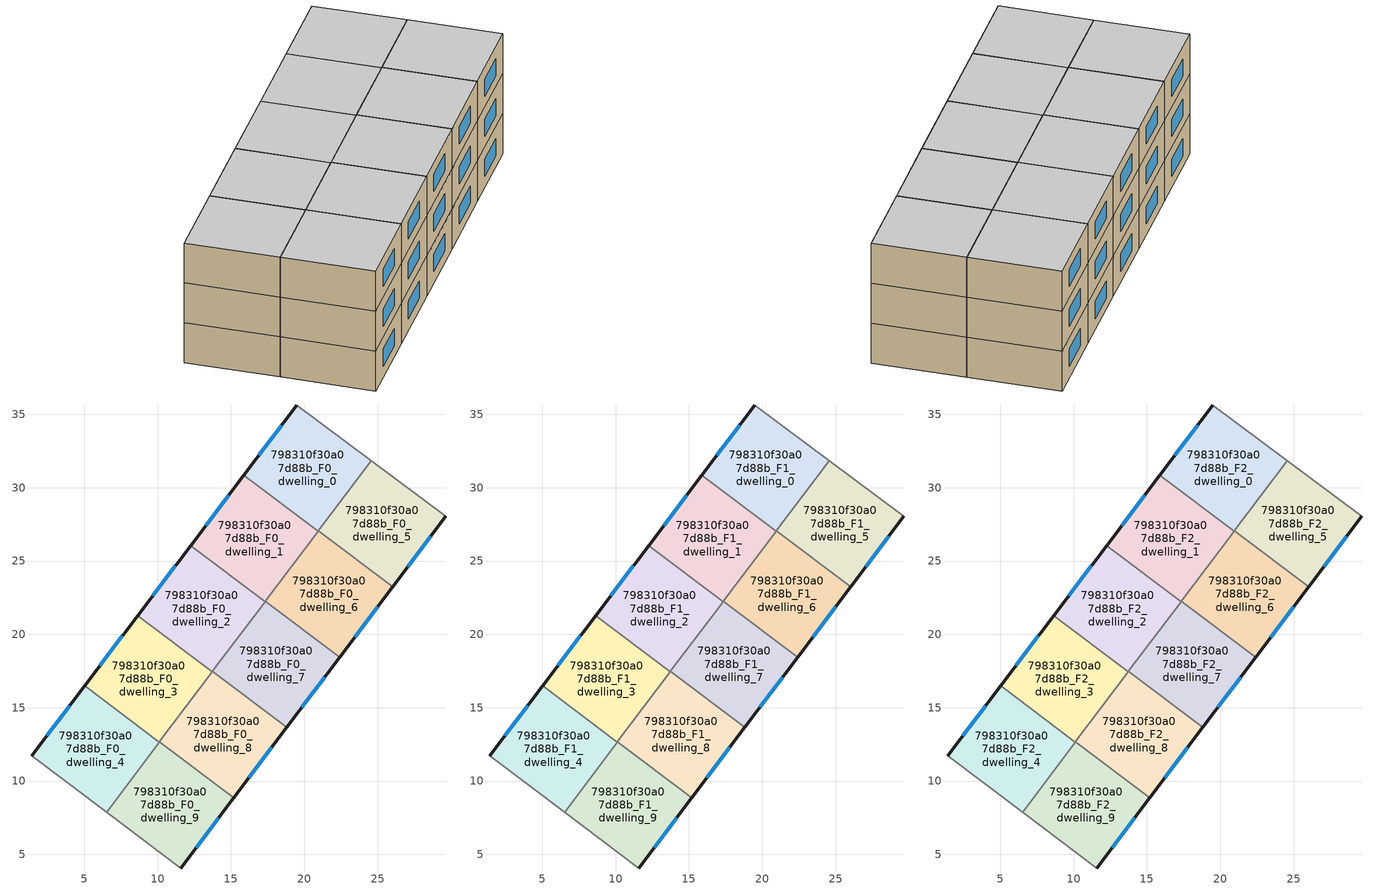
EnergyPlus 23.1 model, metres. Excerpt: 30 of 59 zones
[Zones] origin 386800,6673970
798310f30a07d88b_F0_dwelling_0
 floor ground (EU_floor_Construction): 24.57,31.86 20.94,27.04 15.88,30.85 19.51,35.64 z0
 wall outside (EU_wall_Construction): 19.51,35.64 15.88,30.85 z0:3
 wall to 798310f30a07d88b_F0_dwelling_1 (EU_wall_Construction): 15.88,30.85 20.94,27.04 z0:3
 wall adiabatic (EU_wall_Construction): 20.96,27.07 24.57,31.86 19.51,35.64 z0:3
 wall to 798310f30a07d88b_F0_dwelling_6 (EU_wall_Construction): 20.94,27.04 20.96,27.07 z0:3
 window (EU_Window_Construction): 18.47,34.27 16.92,32.22 z0.86:2.14
798310f30a07d88b_F0_dwelling_1
 floor ground (EU_floor_Construction): 20.94,27.04 17.33,22.24 12.26,26.06 15.88,30.85 z0
 wall outside (EU_wall_Construction): 15.88,30.85 12.26,26.06 z0:3
 wall to 798310f30a07d88b_F0_dwelling_2 (EU_wall_Construction): 12.26,26.06 17.33,22.24 z0:3
 wall to 798310f30a07d88b_F0_dwelling_6 (EU_wall_Construction): 17.35,22.27 20.94,27.04 z0:3
 wall to 798310f30a07d88b_F0_dwelling_7 (EU_wall_Construction): 17.33,22.24 17.35,22.27 z0:3
 window (EU_Window_Construction): 14.85,29.48 13.29,27.43 z0.86:2.14
798310f30a07d88b_F0_dwelling_2
 floor ground (EU_floor_Construction): 17.33,22.24 13.72,17.45 8.64,21.27 12.26,26.06 z0
 wall outside (EU_wall_Construction): 12.26,26.06 8.64,21.27 z0:3
 wall to 798310f30a07d88b_F0_dwelling_3 (EU_wall_Construction): 8.64,21.27 13.72,17.45 z0:3
 wall to 798310f30a07d88b_F0_dwelling_7 (EU_wall_Construction): 13.74,17.48 17.33,22.24 z0:3
 wall to 798310f30a07d88b_F0_dwelling_8 (EU_wall_Construction): 13.72,17.45 13.74,17.48 z0:3
 window (EU_Window_Construction): 11.22,24.69 9.67,22.64 z0.86:2.14
798310f30a07d88b_F0_dwelling_3
 floor ground (EU_floor_Construction): 13.72,17.45 10.11,12.66 5.03,16.49 8.64,21.27 z0
 wall outside (EU_wall_Construction): 8.64,21.27 5.03,16.49 z0:3
 wall to 798310f30a07d88b_F0_dwelling_4 (EU_wall_Construction): 5.03,16.49 10.11,12.66 z0:3
 wall to 798310f30a07d88b_F0_dwelling_8 (EU_wall_Construction): 10.13,12.68 13.72,17.45 z0:3
 wall to 798310f30a07d88b_F0_dwelling_9 (EU_wall_Construction): 10.11,12.66 10.13,12.68 z0:3
 window (EU_Window_Construction): 7.61,19.91 6.06,17.86 z0.86:2.14
798310f30a07d88b_F0_dwelling_4
 floor ground (EU_floor_Construction): 10.11,12.66 6.52,7.89 1.42,11.72 5.03,16.49 z0
 wall outside (EU_wall_Construction): 5.03,16.49 1.42,11.72 z0:3
 wall adiabatic (EU_wall_Construction): 1.42,11.72 6.52,7.89 z0:3
 wall to 798310f30a07d88b_F0_dwelling_9 (EU_wall_Construction): 6.52,7.89 10.11,12.66 z0:3
 window (EU_Window_Construction): 4,15.13 2.45,13.09 z0.86:2.14
798310f30a07d88b_F0_dwelling_5
 floor ground (EU_floor_Construction): 29.65,28.05 26.03,23.25 20.96,27.07 24.57,31.86 z0
 wall outside (EU_wall_Construction): 26.03,23.25 29.65,28.05 z0:3
 wall to 798310f30a07d88b_F0_dwelling_6 (EU_wall_Construction): 20.96,27.07 26.03,23.25 z0:3
 wall adiabatic (EU_wall_Construction): 29.65,28.05 24.57,31.86 20.96,27.07 z0:3
 window (EU_Window_Construction): 27.07,24.62 28.62,26.68 z0.86:2.14
798310f30a07d88b_F0_dwelling_6
 floor ground (EU_floor_Construction): 26.03,23.25 22.42,18.45 17.35,22.27 20.96,27.07 z0
 wall outside (EU_wall_Construction): 22.42,18.45 26.03,23.25 z0:3
 wall to 798310f30a07d88b_F0_dwelling_7 (EU_wall_Construction): 17.35,22.27 22.42,18.45 z0:3
 window (EU_Window_Construction): 23.46,19.82 25,21.88 z0.86:2.14
798310f30a07d88b_F0_dwelling_7
 floor ground (EU_floor_Construction): 22.42,18.45 18.81,13.66 13.74,17.48 17.35,22.27 z0
 wall outside (EU_wall_Construction): 18.81,13.66 22.42,18.45 z0:3
 wall to 798310f30a07d88b_F0_dwelling_8 (EU_wall_Construction): 13.74,17.48 18.81,13.66 z0:3
 window (EU_Window_Construction): 19.85,15.03 21.39,17.08 z0.86:2.14
798310f30a07d88b_F0_dwelling_8
 floor ground (EU_floor_Construction): 18.81,13.66 15.2,8.86 10.13,12.68 13.74,17.48 z0
 wall outside (EU_wall_Construction): 15.2,8.86 18.81,13.66 z0:3
 wall to 798310f30a07d88b_F0_dwelling_9 (EU_wall_Construction): 10.13,12.68 15.2,8.86 z0:3
 window (EU_Window_Construction): 16.23,10.23 17.78,12.29 z0.86:2.14
798310f30a07d88b_F0_dwelling_9
 floor ground (EU_floor_Construction): 15.2,8.86 11.59,4.07 6.52,7.89 10.13,12.68 z0
 wall outside (EU_wall_Construction): 11.59,4.07 15.2,8.86 z0:3
 wall adiabatic (EU_wall_Construction): 6.52,7.89 11.59,4.07 z0:3
 window (EU_Window_Construction): 12.62,5.44 14.17,7.49 z0.86:2.14
798310f30a07d88b_F1_dwelling_0
 floor to 798310f30a07d88b_F0_dwelling_0 (EU_floor_Construction): 24.57,31.86 20.94,27.04 15.88,30.85 19.51,35.64 z3
 wall outside (EU_wall_Construction): 19.51,35.64 15.88,30.85 z3:6
 wall to 798310f30a07d88b_F1_dwelling_1 (EU_wall_Construction): 15.88,30.85 20.94,27.04 z3:6
 wall adiabatic (EU_wall_Construction): 20.96,27.07 24.57,31.86 19.51,35.64 z3:6
 wall to 798310f30a07d88b_F1_dwelling_6 (EU_wall_Construction): 20.94,27.04 20.96,27.07 z3:6
 window (EU_Window_Construction): 18.47,34.27 16.92,32.22 z3.86:5.14
798310f30a07d88b_F1_dwelling_1
 floor to 798310f30a07d88b_F0_dwelling_1 (EU_floor_Construction): 20.94,27.04 17.33,22.24 12.26,26.06 15.88,30.85 z3
 wall outside (EU_wall_Construction): 15.88,30.85 12.26,26.06 z3:6
 wall to 798310f30a07d88b_F1_dwelling_2 (EU_wall_Construction): 12.26,26.06 17.33,22.24 z3:6
 wall to 798310f30a07d88b_F1_dwelling_6 (EU_wall_Construction): 17.35,22.27 20.94,27.04 z3:6
 wall to 798310f30a07d88b_F1_dwelling_7 (EU_wall_Construction): 17.33,22.24 17.35,22.27 z3:6
 window (EU_Window_Construction): 14.85,29.48 13.29,27.43 z3.86:5.14
798310f30a07d88b_F1_dwelling_2
 floor to 798310f30a07d88b_F0_dwelling_2 (EU_floor_Construction): 17.33,22.24 13.72,17.45 8.64,21.27 12.26,26.06 z3
 wall outside (EU_wall_Construction): 12.26,26.06 8.64,21.27 z3:6
 wall to 798310f30a07d88b_F1_dwelling_3 (EU_wall_Construction): 8.64,21.27 13.72,17.45 z3:6
 wall to 798310f30a07d88b_F1_dwelling_7 (EU_wall_Construction): 13.74,17.48 17.33,22.24 z3:6
 wall to 798310f30a07d88b_F1_dwelling_8 (EU_wall_Construction): 13.72,17.45 13.74,17.48 z3:6
 window (EU_Window_Construction): 11.22,24.69 9.67,22.64 z3.86:5.14
798310f30a07d88b_F1_dwelling_3
 floor to 798310f30a07d88b_F0_dwelling_3 (EU_floor_Construction): 13.72,17.45 10.11,12.66 5.03,16.49 8.64,21.27 z3
 wall outside (EU_wall_Construction): 8.64,21.27 5.03,16.49 z3:6
 wall to 798310f30a07d88b_F1_dwelling_4 (EU_wall_Construction): 5.03,16.49 10.11,12.66 z3:6
 wall to 798310f30a07d88b_F1_dwelling_8 (EU_wall_Construction): 10.13,12.68 13.72,17.45 z3:6
 wall to 798310f30a07d88b_F1_dwelling_9 (EU_wall_Construction): 10.11,12.66 10.13,12.68 z3:6
 window (EU_Window_Construction): 7.61,19.91 6.06,17.86 z3.86:5.14
798310f30a07d88b_F1_dwelling_4
 floor to 798310f30a07d88b_F0_dwelling_4 (EU_floor_Construction): 10.11,12.66 6.52,7.89 1.42,11.72 5.03,16.49 z3
 wall outside (EU_wall_Construction): 5.03,16.49 1.42,11.72 z3:6
 wall adiabatic (EU_wall_Construction): 1.42,11.72 6.52,7.89 z3:6
 wall to 798310f30a07d88b_F1_dwelling_9 (EU_wall_Construction): 6.52,7.89 10.11,12.66 z3:6
 window (EU_Window_Construction): 4,15.13 2.45,13.09 z3.86:5.14
798310f30a07d88b_F1_dwelling_5
 floor to 798310f30a07d88b_F0_dwelling_5 (EU_floor_Construction): 29.65,28.05 26.03,23.25 20.96,27.07 24.57,31.86 z3
 wall outside (EU_wall_Construction): 26.03,23.25 29.65,28.05 z3:6
 wall to 798310f30a07d88b_F1_dwelling_6 (EU_wall_Construction): 20.96,27.07 26.03,23.25 z3:6
 wall adiabatic (EU_wall_Construction): 29.65,28.05 24.57,31.86 20.96,27.07 z3:6
 window (EU_Window_Construction): 27.07,24.62 28.62,26.68 z3.86:5.14
798310f30a07d88b_F1_dwelling_6
 floor to 798310f30a07d88b_F0_dwelling_6 (EU_floor_Construction): 26.03,23.25 22.42,18.45 17.35,22.27 20.96,27.07 z3
 wall outside (EU_wall_Construction): 22.42,18.45 26.03,23.25 z3:6
 wall to 798310f30a07d88b_F1_dwelling_7 (EU_wall_Construction): 17.35,22.27 22.42,18.45 z3:6
 window (EU_Window_Construction): 23.46,19.82 25,21.88 z3.86:5.14
798310f30a07d88b_F1_dwelling_7
 floor to 798310f30a07d88b_F0_dwelling_7 (EU_floor_Construction): 22.42,18.45 18.81,13.66 13.74,17.48 17.35,22.27 z3
 wall outside (EU_wall_Construction): 18.81,13.66 22.42,18.45 z3:6
 wall to 798310f30a07d88b_F1_dwelling_8 (EU_wall_Construction): 13.74,17.48 18.81,13.66 z3:6
 window (EU_Window_Construction): 19.85,15.03 21.39,17.08 z3.86:5.14
798310f30a07d88b_F1_dwelling_8
 floor to 798310f30a07d88b_F0_dwelling_8 (EU_floor_Construction): 18.81,13.66 15.2,8.86 10.13,12.68 13.74,17.48 z3
 wall outside (EU_wall_Construction): 15.2,8.86 18.81,13.66 z3:6
 wall to 798310f30a07d88b_F1_dwelling_9 (EU_wall_Construction): 10.13,12.68 15.2,8.86 z3:6
 window (EU_Window_Construction): 16.23,10.23 17.78,12.29 z3.86:5.14
798310f30a07d88b_F1_dwelling_9
 floor to 798310f30a07d88b_F0_dwelling_9 (EU_floor_Construction): 15.2,8.86 11.59,4.07 6.52,7.89 10.13,12.68 z3
 wall outside (EU_wall_Construction): 11.59,4.07 15.2,8.86 z3:6
 wall adiabatic (EU_wall_Construction): 6.52,7.89 11.59,4.07 z3:6
 window (EU_Window_Construction): 12.62,5.44 14.17,7.49 z3.86:5.14
798310f30a07d88b_F2_dwelling_0
 floor to 798310f30a07d88b_F1_dwelling_0 (EU_floor_Construction): 24.57,31.86 20.94,27.04 15.88,30.85 19.51,35.64 z6
 wall outside (EU_wall_Construction): 19.51,35.64 15.88,30.85 z6:9
 wall to 798310f30a07d88b_F2_dwelling_1 (EU_wall_Construction): 15.88,30.85 20.94,27.04 z6:9
 wall adiabatic (EU_wall_Construction): 20.96,27.07 24.57,31.86 19.51,35.64 z6:9
 wall to 798310f30a07d88b_F2_dwelling_6 (EU_wall_Construction): 20.94,27.04 20.96,27.07 z6:9
 window (EU_Window_Construction): 18.47,34.27 16.92,32.22 z6.86:8.14
 ceiling to 798310f30a07d88b_F3_dwelling_0 (EU_floor_Construction): 20.94,27.04 24.57,31.86 19.51,35.64 15.88,30.85 z9
798310f30a07d88b_F2_dwelling_1
 floor to 798310f30a07d88b_F1_dwelling_1 (EU_floor_Construction): 20.94,27.04 17.33,22.24 12.26,26.06 15.88,30.85 z6
 wall outside (EU_wall_Construction): 15.88,30.85 12.26,26.06 z6:9
 wall to 798310f30a07d88b_F2_dwelling_2 (EU_wall_Construction): 12.26,26.06 17.33,22.24 z6:9
 wall to 798310f30a07d88b_F2_dwelling_6 (EU_wall_Construction): 17.35,22.27 20.94,27.04 z6:9
 wall to 798310f30a07d88b_F2_dwelling_7 (EU_wall_Construction): 17.33,22.24 17.35,22.27 z6:9
 window (EU_Window_Construction): 14.85,29.48 13.29,27.43 z6.86:8.14
 ceiling to 798310f30a07d88b_F3_dwelling_1 (EU_floor_Construction): 17.33,22.24 20.94,27.04 15.88,30.85 12.26,26.06 z9
798310f30a07d88b_F2_dwelling_2
 floor to 798310f30a07d88b_F1_dwelling_2 (EU_floor_Construction): 17.33,22.24 13.72,17.45 8.64,21.27 12.26,26.06 z6
 wall outside (EU_wall_Construction): 12.26,26.06 8.64,21.27 z6:9
 wall to 798310f30a07d88b_F2_dwelling_3 (EU_wall_Construction): 8.64,21.27 13.72,17.45 z6:9
 wall to 798310f30a07d88b_F2_dwelling_7 (EU_wall_Construction): 13.74,17.48 17.33,22.24 z6:9
 wall to 798310f30a07d88b_F2_dwelling_8 (EU_wall_Construction): 13.72,17.45 13.74,17.48 z6:9
 window (EU_Window_Construction): 11.22,24.69 9.67,22.64 z6.86:8.14
 ceiling to 798310f30a07d88b_F3_dwelling_2 (EU_floor_Construction): 13.72,17.45 17.33,22.24 12.26,26.06 8.64,21.27 z9
798310f30a07d88b_F2_dwelling_3
 floor to 798310f30a07d88b_F1_dwelling_3 (EU_floor_Construction): 13.72,17.45 10.11,12.66 5.03,16.49 8.64,21.27 z6
 wall outside (EU_wall_Construction): 8.64,21.27 5.03,16.49 z6:9
 wall to 798310f30a07d88b_F2_dwelling_4 (EU_wall_Construction): 5.03,16.49 10.11,12.66 z6:9
 wall to 798310f30a07d88b_F2_dwelling_8 (EU_wall_Construction): 10.13,12.68 13.72,17.45 z6:9
 wall to 798310f30a07d88b_F2_dwelling_9 (EU_wall_Construction): 10.11,12.66 10.13,12.68 z6:9
 window (EU_Window_Construction): 7.61,19.91 6.06,17.86 z6.86:8.14
 ceiling to 798310f30a07d88b_F3_dwelling_3 (EU_floor_Construction): 10.11,12.66 13.72,17.45 8.64,21.27 5.03,16.49 z9
798310f30a07d88b_F2_dwelling_4
 floor to 798310f30a07d88b_F1_dwelling_4 (EU_floor_Construction): 10.11,12.66 6.52,7.89 1.42,11.72 5.03,16.49 z6
 wall outside (EU_wall_Construction): 5.03,16.49 1.42,11.72 z6:9
 wall adiabatic (EU_wall_Construction): 1.42,11.72 6.52,7.89 z6:9
 wall to 798310f30a07d88b_F2_dwelling_9 (EU_wall_Construction): 6.52,7.89 10.11,12.66 z6:9
 window (EU_Window_Construction): 4,15.13 2.45,13.09 z6.86:8.14
 ceiling to 798310f30a07d88b_F3_dwelling_4 (EU_floor_Construction): 6.52,7.89 10.11,12.66 5.03,16.49 1.42,11.72 z9
798310f30a07d88b_F2_dwelling_5
 floor to 798310f30a07d88b_F1_dwelling_5 (EU_floor_Construction): 29.65,28.05 26.03,23.25 20.96,27.07 24.57,31.86 z6
 wall outside (EU_wall_Construction): 26.03,23.25 29.65,28.05 z6:9
 wall to 798310f30a07d88b_F2_dwelling_6 (EU_wall_Construction): 20.96,27.07 26.03,23.25 z6:9
 wall adiabatic (EU_wall_Construction): 29.65,28.05 24.57,31.86 20.96,27.07 z6:9
 window (EU_Window_Construction): 27.07,24.62 28.62,26.68 z6.86:8.14
 ceiling to 798310f30a07d88b_F3_dwelling_5 (EU_floor_Construction): 26.03,23.25 29.65,28.05 24.57,31.86 20.96,27.07 z9
798310f30a07d88b_F2_dwelling_6
 floor to 798310f30a07d88b_F1_dwelling_6 (EU_floor_Construction): 26.03,23.25 22.42,18.45 17.35,22.27 20.96,27.07 z6
 wall outside (EU_wall_Construction): 22.42,18.45 26.03,23.25 z6:9
 wall to 798310f30a07d88b_F2_dwelling_7 (EU_wall_Construction): 17.35,22.27 22.42,18.45 z6:9
 window (EU_Window_Construction): 23.46,19.82 25,21.88 z6.86:8.14
 ceiling to 798310f30a07d88b_F3_dwelling_6 (EU_floor_Construction): 22.42,18.45 26.03,23.25 20.96,27.07 17.35,22.27 z9
798310f30a07d88b_F2_dwelling_7
 floor to 798310f30a07d88b_F1_dwelling_7 (EU_floor_Construction): 22.42,18.45 18.81,13.66 13.74,17.48 17.35,22.27 z6
 wall outside (EU_wall_Construction): 18.81,13.66 22.42,18.45 z6:9
 wall to 798310f30a07d88b_F2_dwelling_8 (EU_wall_Construction): 13.74,17.48 18.81,13.66 z6:9
 window (EU_Window_Construction): 19.85,15.03 21.39,17.08 z6.86:8.14
 ceiling to 798310f30a07d88b_F3_dwelling_7 (EU_floor_Construction): 18.81,13.66 22.42,18.45 17.35,22.27 13.74,17.48 z9
798310f30a07d88b_F2_dwelling_8
 floor to 798310f30a07d88b_F1_dwelling_8 (EU_floor_Construction): 18.81,13.66 15.2,8.86 10.13,12.68 13.74,17.48 z6
 wall outside (EU_wall_Construction): 15.2,8.86 18.81,13.66 z6:9
 wall to 798310f30a07d88b_F2_dwelling_9 (EU_wall_Construction): 10.13,12.68 15.2,8.86 z6:9
 window (EU_Window_Construction): 16.23,10.23 17.78,12.29 z6.86:8.14
 ceiling to 798310f30a07d88b_F3_dwelling_8 (EU_floor_Construction): 15.2,8.86 18.81,13.66 13.74,17.48 10.13,12.68 z9
798310f30a07d88b_F2_dwelling_9
 floor to 798310f30a07d88b_F1_dwelling_9 (EU_floor_Construction): 15.2,8.86 11.59,4.07 6.52,7.89 10.13,12.68 z6
 wall outside (EU_wall_Construction): 11.59,4.07 15.2,8.86 z6:9
 wall adiabatic (EU_wall_Construction): 6.52,7.89 11.59,4.07 z6:9
 window (EU_Window_Construction): 12.62,5.44 14.17,7.49 z6.86:8.14
 ceiling to 798310f30a07d88b_F3_dwelling_9 (EU_floor_Construction): 11.59,4.07 15.2,8.86 10.13,12.68 6.52,7.89 z9
[Building]
EU S2 Campaign: North Axis=0; Terrain=City; Solar Distribution=FullExterior
[Site:Location]
Helsinki-Vantaa.AP: Latitude=60.317; Longitude=24.963; Time Zone=2; Elevation=54.6
[SizingPeriod:WeatherFileDays]
AnnualSizingPeriod: Begin Month=1; Begin Day of Month=1; End Month=12; End Day of Month=31; Day of Week for Start Day=Monday; Use Weather File Daylight Saving Period=No; Use Weather File Rain and Snow Indicators=No
[MATERIAL]
EU_InternalMass_Material: Roughness=MediumRough; Thickness=0.1; Conductivity=1; Density=1800; Specific Heat=900; Thermal Absorptance=0.9; Solar Absorptance=0.7; Visible Absorptance=0.7
[MATERIAL:NOMASS] Roughness=MediumRough; Thermal Absorptance=0.9; Solar Absorptance=0.7; Visible Absorptance=0.7
Name | Thermal Resistance
EU_wall_NoMass | 1.10183
EU_floor_NoMass | 1.70606
[WINDOWMATERIAL:SIMPLEGLAZINGSYSTEM]
EU_Window_SimpleGlazing: UFactor=3.11035; Solar Heat Gain Coefficient=0.8; Visible Transmittance=0.8
[CONSTRUCTION]
EU_wall_Construction: EU_wall_NoMass
EU_floor_Construction: EU_floor_NoMass
EU_Window_Construction: EU_Window_SimpleGlazing
EU_InternalMass_Construction: EU_InternalMass_Material
[ZONE] Type=1; Multiplier=1; Ceiling Height=autocalculate; Floor Area=autocalculate; Part of Total Floor Area=Yes
Name | Volume
798310f30a07d88b_F0_dwelling_0; 798310f30a07d88b_F1_dwelling_0; 798310f30a07d88b_F2_dwelling_0 | 114.333
798310f30a07d88b_F0_dwelling_1; 798310f30a07d88b_F1_dwelling_1; 798310f30a07d88b_F2_dwelling_1 | 114.335
798310f30a07d88b_F0_dwelling_2; 798310f30a07d88b_F1_dwelling_2; 798310f30a07d88b_F2_dwelling_2 | 114.326
798310f30a07d88b_F0_dwelling_3; 798310f30a07d88b_F1_dwelling_3; 798310f30a07d88b_F2_dwelling_3 | 114.339
798310f30a07d88b_F0_dwelling_4; 798310f30a07d88b_F1_dwelling_4; 798310f30a07d88b_F2_dwelling_4; 798310f30a07d88b_F0_dwelling_5; 798310f30a07d88b_F1_dwelling_5; 798310f30a07d88b_F2_dwelling_5 | 114.328
798310f30a07d88b_F0_dwelling_6; 798310f30a07d88b_F1_dwelling_6; 798310f30a07d88b_F2_dwelling_6 | 114.318
798310f30a07d88b_F0_dwelling_7; 798310f30a07d88b_F1_dwelling_7; 798310f30a07d88b_F2_dwelling_7 | 114.341
798310f30a07d88b_F0_dwelling_8; 798310f30a07d88b_F1_dwelling_8; 798310f30a07d88b_F2_dwelling_8 | 114.316
798310f30a07d88b_F0_dwelling_9; 798310f30a07d88b_F1_dwelling_9; 798310f30a07d88b_F2_dwelling_9 | 114.319
[INTERNALMASS] Construction=EU_InternalMass_Construction
Name | Zone or ZoneList | Surface Area
798310f30a07d88b_F0_dwelling_0_EU_InternalMass | 798310f30a07d88b_F0_dwelling_0 | 38.1104
798310f30a07d88b_F0_dwelling_1_EU_InternalMass | 798310f30a07d88b_F0_dwelling_1 | 38.1119
798310f30a07d88b_F0_dwelling_2_EU_InternalMass | 798310f30a07d88b_F0_dwelling_2 | 38.1087
798310f30a07d88b_F0_dwelling_3_EU_InternalMass | 798310f30a07d88b_F0_dwelling_3 | 38.113
798310f30a07d88b_F0_dwelling_4_EU_InternalMass | 798310f30a07d88b_F0_dwelling_4 | 38.1093
798310f30a07d88b_F0_dwelling_5_EU_InternalMass | 798310f30a07d88b_F0_dwelling_5 | 38.1093
798310f30a07d88b_F0_dwelling_6_EU_InternalMass | 798310f30a07d88b_F0_dwelling_6 | 38.1056
798310f30a07d88b_F0_dwelling_7_EU_InternalMass | 798310f30a07d88b_F0_dwelling_7 | 38.1138
798310f30a07d88b_F0_dwelling_8_EU_InternalMass | 798310f30a07d88b_F0_dwelling_8 | 38.1051
798310f30a07d88b_F0_dwelling_9_EU_InternalMass | 798310f30a07d88b_F0_dwelling_9 | 38.1063
798310f30a07d88b_F1_dwelling_0_EU_InternalMass | 798310f30a07d88b_F1_dwelling_0 | 38.1104
798310f30a07d88b_F1_dwelling_1_EU_InternalMass | 798310f30a07d88b_F1_dwelling_1 | 38.1119
798310f30a07d88b_F1_dwelling_2_EU_InternalMass | 798310f30a07d88b_F1_dwelling_2 | 38.1087
798310f30a07d88b_F1_dwelling_3_EU_InternalMass | 798310f30a07d88b_F1_dwelling_3 | 38.113
798310f30a07d88b_F1_dwelling_4_EU_InternalMass | 798310f30a07d88b_F1_dwelling_4 | 38.1093
798310f30a07d88b_F1_dwelling_5_EU_InternalMass | 798310f30a07d88b_F1_dwelling_5 | 38.1093
798310f30a07d88b_F1_dwelling_6_EU_InternalMass | 798310f30a07d88b_F1_dwelling_6 | 38.1056
798310f30a07d88b_F1_dwelling_7_EU_InternalMass | 798310f30a07d88b_F1_dwelling_7 | 38.1138
798310f30a07d88b_F1_dwelling_8_EU_InternalMass | 798310f30a07d88b_F1_dwelling_8 | 38.1051
798310f30a07d88b_F1_dwelling_9_EU_InternalMass | 798310f30a07d88b_F1_dwelling_9 | 38.1063
798310f30a07d88b_F2_dwelling_0_EU_InternalMass | 798310f30a07d88b_F2_dwelling_0 | 38.1104
798310f30a07d88b_F2_dwelling_1_EU_InternalMass | 798310f30a07d88b_F2_dwelling_1 | 38.1119
798310f30a07d88b_F2_dwelling_2_EU_InternalMass | 798310f30a07d88b_F2_dwelling_2 | 38.1087
798310f30a07d88b_F2_dwelling_3_EU_InternalMass | 798310f30a07d88b_F2_dwelling_3 | 38.113
798310f30a07d88b_F2_dwelling_4_EU_InternalMass | 798310f30a07d88b_F2_dwelling_4 | 38.1093
798310f30a07d88b_F2_dwelling_5_EU_InternalMass | 798310f30a07d88b_F2_dwelling_5 | 38.1093
798310f30a07d88b_F2_dwelling_6_EU_InternalMass | 798310f30a07d88b_F2_dwelling_6 | 38.1056
798310f30a07d88b_F2_dwelling_7_EU_InternalMass | 798310f30a07d88b_F2_dwelling_7 | 38.1138
798310f30a07d88b_F2_dwelling_8_EU_InternalMass | 798310f30a07d88b_F2_dwelling_8 | 38.1051
798310f30a07d88b_F2_dwelling_9_EU_InternalMass | 798310f30a07d88b_F2_dwelling_9 | 38.1063
[OTHEREQUIPMENT] Fuel Type=Electricity; Design Level Calculation Method=Watts/Area; Power per Zone Floor Area=1; Fraction Latent=0; Fraction Radiant=0; Fraction Lost=0; Carbon Dioxide Generation Rate=0; EndUse Subcategory=EU_Step8_InternalGains
Name | Zone or ZoneList or Space or SpaceList | Schedule
EU_Step8_InternalGain_798310f30a07d88b_F0_dwelling_0_f000 | 798310f30a07d88b_F0_dwelling_0 | EU_Step8_GainSchedule_798310f30a07d88b_F0_dwelling_0_f000
EU_Step8_InternalGain_798310f30a07d88b_F0_dwelling_1_f000 | 798310f30a07d88b_F0_dwelling_1 | EU_Step8_GainSchedule_798310f30a07d88b_F0_dwelling_1_f000
EU_Step8_InternalGain_798310f30a07d88b_F0_dwelling_2_f000 | 798310f30a07d88b_F0_dwelling_2 | EU_Step8_GainSchedule_798310f30a07d88b_F0_dwelling_2_f000
EU_Step8_InternalGain_798310f30a07d88b_F0_dwelling_3_f000 | 798310f30a07d88b_F0_dwelling_3 | EU_Step8_GainSchedule_798310f30a07d88b_F0_dwelling_3_f000
EU_Step8_InternalGain_798310f30a07d88b_F0_dwelling_4_f000 | 798310f30a07d88b_F0_dwelling_4 | EU_Step8_GainSchedule_798310f30a07d88b_F0_dwelling_4_f000
EU_Step8_InternalGain_798310f30a07d88b_F0_dwelling_5_f000 | 798310f30a07d88b_F0_dwelling_5 | EU_Step8_GainSchedule_798310f30a07d88b_F0_dwelling_5_f000
EU_Step8_InternalGain_798310f30a07d88b_F0_dwelling_6_f000 | 798310f30a07d88b_F0_dwelling_6 | EU_Step8_GainSchedule_798310f30a07d88b_F0_dwelling_6_f000
EU_Step8_InternalGain_798310f30a07d88b_F0_dwelling_7_f000 | 798310f30a07d88b_F0_dwelling_7 | EU_Step8_GainSchedule_798310f30a07d88b_F0_dwelling_7_f000
EU_Step8_InternalGain_798310f30a07d88b_F0_dwelling_8_f000 | 798310f30a07d88b_F0_dwelling_8 | EU_Step8_GainSchedule_798310f30a07d88b_F0_dwelling_8_f000
EU_Step8_InternalGain_798310f30a07d88b_F0_dwelling_9_f000 | 798310f30a07d88b_F0_dwelling_9 | EU_Step8_GainSchedule_798310f30a07d88b_F0_dwelling_9_f000
EU_Step8_InternalGain_798310f30a07d88b_F1_dwelling_0_f000 | 798310f30a07d88b_F1_dwelling_0 | EU_Step8_GainSchedule_798310f30a07d88b_F1_dwelling_0_f000
EU_Step8_InternalGain_798310f30a07d88b_F1_dwelling_1_f000 | 798310f30a07d88b_F1_dwelling_1 | EU_Step8_GainSchedule_798310f30a07d88b_F1_dwelling_1_f000
EU_Step8_InternalGain_798310f30a07d88b_F1_dwelling_2_f000 | 798310f30a07d88b_F1_dwelling_2 | EU_Step8_GainSchedule_798310f30a07d88b_F1_dwelling_2_f000
EU_Step8_InternalGain_798310f30a07d88b_F1_dwelling_3_f000 | 798310f30a07d88b_F1_dwelling_3 | EU_Step8_GainSchedule_798310f30a07d88b_F1_dwelling_3_f000
EU_Step8_InternalGain_798310f30a07d88b_F1_dwelling_4_f000 | 798310f30a07d88b_F1_dwelling_4 | EU_Step8_GainSchedule_798310f30a07d88b_F1_dwelling_4_f000
EU_Step8_InternalGain_798310f30a07d88b_F1_dwelling_5_f000 | 798310f30a07d88b_F1_dwelling_5 | EU_Step8_GainSchedule_798310f30a07d88b_F1_dwelling_5_f000
EU_Step8_InternalGain_798310f30a07d88b_F1_dwelling_6_f000 | 798310f30a07d88b_F1_dwelling_6 | EU_Step8_GainSchedule_798310f30a07d88b_F1_dwelling_6_f000
EU_Step8_InternalGain_798310f30a07d88b_F1_dwelling_7_f000 | 798310f30a07d88b_F1_dwelling_7 | EU_Step8_GainSchedule_798310f30a07d88b_F1_dwelling_7_f000
EU_Step8_InternalGain_798310f30a07d88b_F1_dwelling_8_f000 | 798310f30a07d88b_F1_dwelling_8 | EU_Step8_GainSchedule_798310f30a07d88b_F1_dwelling_8_f000
EU_Step8_InternalGain_798310f30a07d88b_F1_dwelling_9_f000 | 798310f30a07d88b_F1_dwelling_9 | EU_Step8_GainSchedule_798310f30a07d88b_F1_dwelling_9_f000
EU_Step8_InternalGain_798310f30a07d88b_F2_dwelling_0_f000 | 798310f30a07d88b_F2_dwelling_0 | EU_Step8_GainSchedule_798310f30a07d88b_F2_dwelling_0_f000
EU_Step8_InternalGain_798310f30a07d88b_F2_dwelling_1_f000 | 798310f30a07d88b_F2_dwelling_1 | EU_Step8_GainSchedule_798310f30a07d88b_F2_dwelling_1_f000
EU_Step8_InternalGain_798310f30a07d88b_F2_dwelling_2_f000 | 798310f30a07d88b_F2_dwelling_2 | EU_Step8_GainSchedule_798310f30a07d88b_F2_dwelling_2_f000
EU_Step8_InternalGain_798310f30a07d88b_F2_dwelling_3_f000 | 798310f30a07d88b_F2_dwelling_3 | EU_Step8_GainSchedule_798310f30a07d88b_F2_dwelling_3_f000
EU_Step8_InternalGain_798310f30a07d88b_F2_dwelling_4_f000 | 798310f30a07d88b_F2_dwelling_4 | EU_Step8_GainSchedule_798310f30a07d88b_F2_dwelling_4_f000
EU_Step8_InternalGain_798310f30a07d88b_F2_dwelling_5_f000 | 798310f30a07d88b_F2_dwelling_5 | EU_Step8_GainSchedule_798310f30a07d88b_F2_dwelling_5_f000
EU_Step8_InternalGain_798310f30a07d88b_F2_dwelling_6_f000 | 798310f30a07d88b_F2_dwelling_6 | EU_Step8_GainSchedule_798310f30a07d88b_F2_dwelling_6_f000
EU_Step8_InternalGain_798310f30a07d88b_F2_dwelling_7_f000 | 798310f30a07d88b_F2_dwelling_7 | EU_Step8_GainSchedule_798310f30a07d88b_F2_dwelling_7_f000
EU_Step8_InternalGain_798310f30a07d88b_F2_dwelling_8_f000 | 798310f30a07d88b_F2_dwelling_8 | EU_Step8_GainSchedule_798310f30a07d88b_F2_dwelling_8_f000
EU_Step8_InternalGain_798310f30a07d88b_F2_dwelling_9_f000 | 798310f30a07d88b_F2_dwelling_9 | EU_Step8_GainSchedule_798310f30a07d88b_F2_dwelling_9_f000
[ZONEVENTILATION:DESIGNFLOWRATE] Schedule=EU_AlwaysOn; Design Flow Rate Calculation Method=AirChanges/Hour; Air Changes per Hour=0.756316; Ventilation Type=Natural; Fan Pressure Rise=0; Fan Total Efficiency=1; Constant Term Coefficient=1; Temperature Term Coefficient=0; Velocity Term Coefficient=0; Velocity Squared Term Coefficient=0; Minimum Indoor Temperature=-100; Maximum Indoor Temperature=100; Delta Temperature=-100; Minimum Outdoor Temperature=-100; Maximum Outdoor Temperature=100; Maximum Wind Speed=40
Name | Zone or ZoneList or Space or SpaceList
EU_ConstantAir_798310f30a07d88b_F0_dwelling_0 | 798310f30a07d88b_F0_dwelling_0
EU_ConstantAir_798310f30a07d88b_F0_dwelling_1 | 798310f30a07d88b_F0_dwelling_1
EU_ConstantAir_798310f30a07d88b_F0_dwelling_2 | 798310f30a07d88b_F0_dwelling_2
EU_ConstantAir_798310f30a07d88b_F0_dwelling_3 | 798310f30a07d88b_F0_dwelling_3
EU_ConstantAir_798310f30a07d88b_F0_dwelling_4 | 798310f30a07d88b_F0_dwelling_4
EU_ConstantAir_798310f30a07d88b_F0_dwelling_5 | 798310f30a07d88b_F0_dwelling_5
EU_ConstantAir_798310f30a07d88b_F0_dwelling_6 | 798310f30a07d88b_F0_dwelling_6
EU_ConstantAir_798310f30a07d88b_F0_dwelling_7 | 798310f30a07d88b_F0_dwelling_7
EU_ConstantAir_798310f30a07d88b_F0_dwelling_8 | 798310f30a07d88b_F0_dwelling_8
EU_ConstantAir_798310f30a07d88b_F0_dwelling_9 | 798310f30a07d88b_F0_dwelling_9
EU_ConstantAir_798310f30a07d88b_F1_dwelling_0 | 798310f30a07d88b_F1_dwelling_0
EU_ConstantAir_798310f30a07d88b_F1_dwelling_1 | 798310f30a07d88b_F1_dwelling_1
EU_ConstantAir_798310f30a07d88b_F1_dwelling_2 | 798310f30a07d88b_F1_dwelling_2
EU_ConstantAir_798310f30a07d88b_F1_dwelling_3 | 798310f30a07d88b_F1_dwelling_3
EU_ConstantAir_798310f30a07d88b_F1_dwelling_4 | 798310f30a07d88b_F1_dwelling_4
EU_ConstantAir_798310f30a07d88b_F1_dwelling_5 | 798310f30a07d88b_F1_dwelling_5
EU_ConstantAir_798310f30a07d88b_F1_dwelling_6 | 798310f30a07d88b_F1_dwelling_6
EU_ConstantAir_798310f30a07d88b_F1_dwelling_7 | 798310f30a07d88b_F1_dwelling_7
EU_ConstantAir_798310f30a07d88b_F1_dwelling_8 | 798310f30a07d88b_F1_dwelling_8
EU_ConstantAir_798310f30a07d88b_F1_dwelling_9 | 798310f30a07d88b_F1_dwelling_9
EU_ConstantAir_798310f30a07d88b_F2_dwelling_0 | 798310f30a07d88b_F2_dwelling_0
EU_ConstantAir_798310f30a07d88b_F2_dwelling_1 | 798310f30a07d88b_F2_dwelling_1
EU_ConstantAir_798310f30a07d88b_F2_dwelling_2 | 798310f30a07d88b_F2_dwelling_2
EU_ConstantAir_798310f30a07d88b_F2_dwelling_3 | 798310f30a07d88b_F2_dwelling_3
EU_ConstantAir_798310f30a07d88b_F2_dwelling_4 | 798310f30a07d88b_F2_dwelling_4
EU_ConstantAir_798310f30a07d88b_F2_dwelling_5 | 798310f30a07d88b_F2_dwelling_5
EU_ConstantAir_798310f30a07d88b_F2_dwelling_6 | 798310f30a07d88b_F2_dwelling_6
EU_ConstantAir_798310f30a07d88b_F2_dwelling_7 | 798310f30a07d88b_F2_dwelling_7
EU_ConstantAir_798310f30a07d88b_F2_dwelling_8 | 798310f30a07d88b_F2_dwelling_8
EU_ConstantAir_798310f30a07d88b_F2_dwelling_9 | 798310f30a07d88b_F2_dwelling_9
[HVACTEMPLATE:THERMOSTAT] Constant Heating Setpoint=20; Constant Cooling Setpoint=50
EU_HeatOnly_798310f30a07d88b_F0_dwelling_0; EU_HeatOnly_798310f30a07d88b_F0_dwelling_1; EU_HeatOnly_798310f30a07d88b_F0_dwelling_2; EU_HeatOnly_798310f30a07d88b_F0_dwelling_3; EU_HeatOnly_798310f30a07d88b_F0_dwelling_4; EU_HeatOnly_798310f30a07d88b_F0_dwelling_5; EU_HeatOnly_798310f30a07d88b_F0_dwelling_6; EU_HeatOnly_798310f30a07d88b_F0_dwelling_7; EU_HeatOnly_798310f30a07d88b_F0_dwelling_8; EU_HeatOnly_798310f30a07d88b_F0_dwelling_9; EU_HeatOnly_798310f30a07d88b_F1_dwelling_0; EU_HeatOnly_798310f30a07d88b_F1_dwelling_1; EU_HeatOnly_798310f30a07d88b_F1_dwelling_2; EU_HeatOnly_798310f30a07d88b_F1_dwelling_3; EU_HeatOnly_798310f30a07d88b_F1_dwelling_4; EU_HeatOnly_798310f30a07d88b_F1_dwelling_5; EU_HeatOnly_798310f30a07d88b_F1_dwelling_6; EU_HeatOnly_798310f30a07d88b_F1_dwelling_7; EU_HeatOnly_798310f30a07d88b_F1_dwelling_8; EU_HeatOnly_798310f30a07d88b_F1_dwelling_9; EU_HeatOnly_798310f30a07d88b_F2_dwelling_0; EU_HeatOnly_798310f30a07d88b_F2_dwelling_1; EU_HeatOnly_798310f30a07d88b_F2_dwelling_2; EU_HeatOnly_798310f30a07d88b_F2_dwelling_3; EU_HeatOnly_798310f30a07d88b_F2_dwelling_4; EU_HeatOnly_798310f30a07d88b_F2_dwelling_5; EU_HeatOnly_798310f30a07d88b_F2_dwelling_6; EU_HeatOnly_798310f30a07d88b_F2_dwelling_7; EU_HeatOnly_798310f30a07d88b_F2_dwelling_8; EU_HeatOnly_798310f30a07d88b_F2_dwelling_9; EU_HeatOnly_798310f30a07d88b_F3_dwelling_0; EU_HeatOnly_798310f30a07d88b_F3_dwelling_1; EU_HeatOnly_798310f30a07d88b_F3_dwelling_2; EU_HeatOnly_798310f30a07d88b_F3_dwelling_3; EU_HeatOnly_798310f30a07d88b_F3_dwelling_4; EU_HeatOnly_798310f30a07d88b_F3_dwelling_5; EU_HeatOnly_798310f30a07d88b_F3_dwelling_6; EU_HeatOnly_798310f30a07d88b_F3_dwelling_7; EU_HeatOnly_798310f30a07d88b_F3_dwelling_8; EU_HeatOnly_798310f30a07d88b_F3_dwelling_9; EU_HeatOnly_798310f30a07d88b_F4_dwelling_0; EU_HeatOnly_798310f30a07d88b_F4_dwelling_1; EU_HeatOnly_798310f30a07d88b_F4_dwelling_2; EU_HeatOnly_798310f30a07d88b_F4_dwelling_3; EU_HeatOnly_798310f30a07d88b_F4_dwelling_4; EU_HeatOnly_798310f30a07d88b_F4_dwelling_5; EU_HeatOnly_798310f30a07d88b_F4_dwelling_6; EU_HeatOnly_798310f30a07d88b_F4_dwelling_7; EU_HeatOnly_798310f30a07d88b_F4_dwelling_8; EU_HeatOnly_798310f30a07d88b_F4_dwelling_9; EU_HeatOnly_798310f30a07d88b_F5_dwelling_0; EU_HeatOnly_798310f30a07d88b_F5_dwelling_1; EU_HeatOnly_798310f30a07d88b_F5_dwelling_2; EU_HeatOnly_798310f30a07d88b_F5_dwelling_3; EU_HeatOnly_798310f30a07d88b_F5_dwelling_4; EU_HeatOnly_798310f30a07d88b_F5_dwelling_5; EU_HeatOnly_798310f30a07d88b_F5_dwelling_6; EU_HeatOnly_798310f30a07d88b_F5_dwelling_7; EU_HeatOnly_798310f30a07d88b_F5_dwelling_8
[HVACTEMPLATE:ZONE:IDEALLOADSAIRSYSTEM] System Availability Schedule=EU_AlwaysOn; Maximum Heating Supply Air Temperature=50; Minimum Cooling Supply Air Temperature=13; Maximum Heating Supply Air Humidity Ratio=0.0156; Minimum Cooling Supply Air Humidity Ratio=0.0077; Heating Limit=NoLimit; Cooling Limit=NoLimit; Heating Availability Schedule=EU_AlwaysOn; Cooling Availability Schedule=EU_CoolingOff; Dehumidification Control Type=ConstantSensibleHeatRatio; Cooling Sensible Heat Ratio=0.7; Dehumidification Setpoint=60; Humidification Control Type=None; Humidification Setpoint=30; Outdoor Air Method=None; Outdoor Air Flow Rate per Person=0.00944; Outdoor Air Flow Rate per Zone Floor Area=0; Outdoor Air Flow Rate per Zone=0; Demand Controlled Ventilation Type=None; Outdoor Air Economizer Type=NoEconomizer; Heat Recovery Type=None; Sensible Heat Recovery Effectiveness=0.7; Latent Heat Recovery Effectiveness=0.65
Name | Template Thermostat
798310f30a07d88b_F0_dwelling_0 | EU_HeatOnly_798310f30a07d88b_F0_dwelling_0
798310f30a07d88b_F0_dwelling_1 | EU_HeatOnly_798310f30a07d88b_F0_dwelling_1
798310f30a07d88b_F0_dwelling_2 | EU_HeatOnly_798310f30a07d88b_F0_dwelling_2
798310f30a07d88b_F0_dwelling_3 | EU_HeatOnly_798310f30a07d88b_F0_dwelling_3
798310f30a07d88b_F0_dwelling_4 | EU_HeatOnly_798310f30a07d88b_F0_dwelling_4
798310f30a07d88b_F0_dwelling_5 | EU_HeatOnly_798310f30a07d88b_F0_dwelling_5
798310f30a07d88b_F0_dwelling_6 | EU_HeatOnly_798310f30a07d88b_F0_dwelling_6
798310f30a07d88b_F0_dwelling_7 | EU_HeatOnly_798310f30a07d88b_F0_dwelling_7
798310f30a07d88b_F0_dwelling_8 | EU_HeatOnly_798310f30a07d88b_F0_dwelling_8
798310f30a07d88b_F0_dwelling_9 | EU_HeatOnly_798310f30a07d88b_F0_dwelling_9
798310f30a07d88b_F1_dwelling_0 | EU_HeatOnly_798310f30a07d88b_F1_dwelling_0
798310f30a07d88b_F1_dwelling_1 | EU_HeatOnly_798310f30a07d88b_F1_dwelling_1
798310f30a07d88b_F1_dwelling_2 | EU_HeatOnly_798310f30a07d88b_F1_dwelling_2
798310f30a07d88b_F1_dwelling_3 | EU_HeatOnly_798310f30a07d88b_F1_dwelling_3
798310f30a07d88b_F1_dwelling_4 | EU_HeatOnly_798310f30a07d88b_F1_dwelling_4
798310f30a07d88b_F1_dwelling_5 | EU_HeatOnly_798310f30a07d88b_F1_dwelling_5
798310f30a07d88b_F1_dwelling_6 | EU_HeatOnly_798310f30a07d88b_F1_dwelling_6
798310f30a07d88b_F1_dwelling_7 | EU_HeatOnly_798310f30a07d88b_F1_dwelling_7
798310f30a07d88b_F1_dwelling_8 | EU_HeatOnly_798310f30a07d88b_F1_dwelling_8
798310f30a07d88b_F1_dwelling_9 | EU_HeatOnly_798310f30a07d88b_F1_dwelling_9
798310f30a07d88b_F2_dwelling_0 | EU_HeatOnly_798310f30a07d88b_F2_dwelling_0
798310f30a07d88b_F2_dwelling_1 | EU_HeatOnly_798310f30a07d88b_F2_dwelling_1
798310f30a07d88b_F2_dwelling_2 | EU_HeatOnly_798310f30a07d88b_F2_dwelling_2
798310f30a07d88b_F2_dwelling_3 | EU_HeatOnly_798310f30a07d88b_F2_dwelling_3
798310f30a07d88b_F2_dwelling_4 | EU_HeatOnly_798310f30a07d88b_F2_dwelling_4
798310f30a07d88b_F2_dwelling_5 | EU_HeatOnly_798310f30a07d88b_F2_dwelling_5
798310f30a07d88b_F2_dwelling_6 | EU_HeatOnly_798310f30a07d88b_F2_dwelling_6
798310f30a07d88b_F2_dwelling_7 | EU_HeatOnly_798310f30a07d88b_F2_dwelling_7
798310f30a07d88b_F2_dwelling_8 | EU_HeatOnly_798310f30a07d88b_F2_dwelling_8
798310f30a07d88b_F2_dwelling_9 | EU_HeatOnly_798310f30a07d88b_F2_dwelling_9
[SIZING:ZONE] Zone Cooling Design Supply Air Temperature Input Method=SupplyAirTemperature; Zone Cooling Design Supply Air Temperature=13; Zone Heating Design Supply Air Temperature Input Method=SupplyAirTemperature; Zone Heating Design Supply Air Temperature=50; Zone Cooling Design Supply Air Humidity Ratio=0.008; Zone Heating Design Supply Air Humidity Ratio=0.008; Cooling Design Air Flow Method=DesignDay; Cooling Design Air Flow Rate=0; Cooling Minimum Air Flow per Zone Floor Area=0.000762; Cooling Minimum Air Flow=0; Cooling Minimum Air Flow Fraction=0.2; Heating Design Air Flow Method=DesignDay; Heating Design Air Flow Rate=0; Heating Maximum Air Flow per Zone Floor Area=0.002032; Heating Maximum Air Flow=0.141576; Heating Maximum Air Flow Fraction=0.3; Account for Dedicated Outdoor Air System=No; Dedicated Outdoor Air System Control Strategy=NeutralSupplyAir; Dedicated Outdoor Air Low Setpoint Temperature for Design=autosize; Dedicated Outdoor Air High Setpoint Temperature for Design=autosize; Zone Load Sizing Method=Sensible Load Only No Latent Load; Zone Latent Cooling Design Supply Air Humidity Ratio Input Method=HumidityRatioDifference; Zone Cooling Design Supply Air Humidity Ratio Difference=0.005; Zone Latent Heating Design Supply Air Humidity Ratio Input Method=HumidityRatioDifference; Zone Humidification Design Supply Air Humidity Ratio Difference=0.005
798310f30a07d88b_F0_dwelling_0; 798310f30a07d88b_F0_dwelling_1; 798310f30a07d88b_F0_dwelling_2; 798310f30a07d88b_F0_dwelling_3; 798310f30a07d88b_F0_dwelling_4; 798310f30a07d88b_F0_dwelling_5; 798310f30a07d88b_F0_dwelling_6; 798310f30a07d88b_F0_dwelling_7; 798310f30a07d88b_F0_dwelling_8; 798310f30a07d88b_F0_dwelling_9; 798310f30a07d88b_F1_dwelling_0; 798310f30a07d88b_F1_dwelling_1; 798310f30a07d88b_F1_dwelling_2; 798310f30a07d88b_F1_dwelling_3; 798310f30a07d88b_F1_dwelling_4; 798310f30a07d88b_F1_dwelling_5; 798310f30a07d88b_F1_dwelling_6; 798310f30a07d88b_F1_dwelling_7; 798310f30a07d88b_F1_dwelling_8; 798310f30a07d88b_F1_dwelling_9; 798310f30a07d88b_F2_dwelling_0; 798310f30a07d88b_F2_dwelling_1; 798310f30a07d88b_F2_dwelling_2; 798310f30a07d88b_F2_dwelling_3; 798310f30a07d88b_F2_dwelling_4; 798310f30a07d88b_F2_dwelling_5; 798310f30a07d88b_F2_dwelling_6; 798310f30a07d88b_F2_dwelling_7; 798310f30a07d88b_F2_dwelling_8; 798310f30a07d88b_F2_dwelling_9
[SCHEDULE:CONSTANT]
Name | Hourly Value
EU_AlwaysOn | 1
EU_CoolingOff | 0
[SCHEDULE:FILE] Column Number=1; Rows to Skip at Top=0; Number of Hours of Data=8760; Column Separator=Comma; Interpolate to Timestep=No; Minutes per Item=60; Adjust Schedule for Daylight Savings=Yes
Name | File
EU_Step8_GainSchedule_798310f30a07d88b_F0_dwelling_0_f000 | ../../schedules/798310f30a07d88b/798310f30a07d88b_F0_dwelling_0_f000_gain.csv
EU_Step8_GainSchedule_798310f30a07d88b_F0_dwelling_1_f000 | ../../schedules/798310f30a07d88b/798310f30a07d88b_F0_dwelling_1_f000_gain.csv
EU_Step8_GainSchedule_798310f30a07d88b_F0_dwelling_2_f000 | ../../schedules/798310f30a07d88b/798310f30a07d88b_F0_dwelling_2_f000_gain.csv
EU_Step8_GainSchedule_798310f30a07d88b_F0_dwelling_3_f000 | ../../schedules/798310f30a07d88b/798310f30a07d88b_F0_dwelling_3_f000_gain.csv
EU_Step8_GainSchedule_798310f30a07d88b_F0_dwelling_4_f000 | ../../schedules/798310f30a07d88b/798310f30a07d88b_F0_dwelling_4_f000_gain.csv
EU_Step8_GainSchedule_798310f30a07d88b_F0_dwelling_5_f000 | ../../schedules/798310f30a07d88b/798310f30a07d88b_F0_dwelling_5_f000_gain.csv
EU_Step8_GainSchedule_798310f30a07d88b_F0_dwelling_6_f000 | ../../schedules/798310f30a07d88b/798310f30a07d88b_F0_dwelling_6_f000_gain.csv
EU_Step8_GainSchedule_798310f30a07d88b_F0_dwelling_7_f000 | ../../schedules/798310f30a07d88b/798310f30a07d88b_F0_dwelling_7_f000_gain.csv
EU_Step8_GainSchedule_798310f30a07d88b_F0_dwelling_8_f000 | ../../schedules/798310f30a07d88b/798310f30a07d88b_F0_dwelling_8_f000_gain.csv
EU_Step8_GainSchedule_798310f30a07d88b_F0_dwelling_9_f000 | ../../schedules/798310f30a07d88b/798310f30a07d88b_F0_dwelling_9_f000_gain.csv
EU_Step8_GainSchedule_798310f30a07d88b_F1_dwelling_0_f000 | ../../schedules/798310f30a07d88b/798310f30a07d88b_F1_dwelling_0_f000_gain.csv
EU_Step8_GainSchedule_798310f30a07d88b_F1_dwelling_1_f000 | ../../schedules/798310f30a07d88b/798310f30a07d88b_F1_dwelling_1_f000_gain.csv
EU_Step8_GainSchedule_798310f30a07d88b_F1_dwelling_2_f000 | ../../schedules/798310f30a07d88b/798310f30a07d88b_F1_dwelling_2_f000_gain.csv
EU_Step8_GainSchedule_798310f30a07d88b_F1_dwelling_3_f000 | ../../schedules/798310f30a07d88b/798310f30a07d88b_F1_dwelling_3_f000_gain.csv
EU_Step8_GainSchedule_798310f30a07d88b_F1_dwelling_4_f000 | ../../schedules/798310f30a07d88b/798310f30a07d88b_F1_dwelling_4_f000_gain.csv
EU_Step8_GainSchedule_798310f30a07d88b_F1_dwelling_5_f000 | ../../schedules/798310f30a07d88b/798310f30a07d88b_F1_dwelling_5_f000_gain.csv
EU_Step8_GainSchedule_798310f30a07d88b_F1_dwelling_6_f000 | ../../schedules/798310f30a07d88b/798310f30a07d88b_F1_dwelling_6_f000_gain.csv
EU_Step8_GainSchedule_798310f30a07d88b_F1_dwelling_7_f000 | ../../schedules/798310f30a07d88b/798310f30a07d88b_F1_dwelling_7_f000_gain.csv
EU_Step8_GainSchedule_798310f30a07d88b_F1_dwelling_8_f000 | ../../schedules/798310f30a07d88b/798310f30a07d88b_F1_dwelling_8_f000_gain.csv
EU_Step8_GainSchedule_798310f30a07d88b_F1_dwelling_9_f000 | ../../schedules/798310f30a07d88b/798310f30a07d88b_F1_dwelling_9_f000_gain.csv
EU_Step8_GainSchedule_798310f30a07d88b_F2_dwelling_0_f000 | ../../schedules/798310f30a07d88b/798310f30a07d88b_F2_dwelling_0_f000_gain.csv
EU_Step8_GainSchedule_798310f30a07d88b_F2_dwelling_1_f000 | ../../schedules/798310f30a07d88b/798310f30a07d88b_F2_dwelling_1_f000_gain.csv
EU_Step8_GainSchedule_798310f30a07d88b_F2_dwelling_2_f000 | ../../schedules/798310f30a07d88b/798310f30a07d88b_F2_dwelling_2_f000_gain.csv
EU_Step8_GainSchedule_798310f30a07d88b_F2_dwelling_3_f000 | ../../schedules/798310f30a07d88b/798310f30a07d88b_F2_dwelling_3_f000_gain.csv
EU_Step8_GainSchedule_798310f30a07d88b_F2_dwelling_4_f000 | ../../schedules/798310f30a07d88b/798310f30a07d88b_F2_dwelling_4_f000_gain.csv
EU_Step8_GainSchedule_798310f30a07d88b_F2_dwelling_5_f000 | ../../schedules/798310f30a07d88b/798310f30a07d88b_F2_dwelling_5_f000_gain.csv
EU_Step8_GainSchedule_798310f30a07d88b_F2_dwelling_6_f000 | ../../schedules/798310f30a07d88b/798310f30a07d88b_F2_dwelling_6_f000_gain.csv
EU_Step8_GainSchedule_798310f30a07d88b_F2_dwelling_7_f000 | ../../schedules/798310f30a07d88b/798310f30a07d88b_F2_dwelling_7_f000_gain.csv
EU_Step8_GainSchedule_798310f30a07d88b_F2_dwelling_8_f000 | ../../schedules/798310f30a07d88b/798310f30a07d88b_F2_dwelling_8_f000_gain.csv
EU_Step8_GainSchedule_798310f30a07d88b_F2_dwelling_9_f000 | ../../schedules/798310f30a07d88b/798310f30a07d88b_F2_dwelling_9_f000_gain.csv
